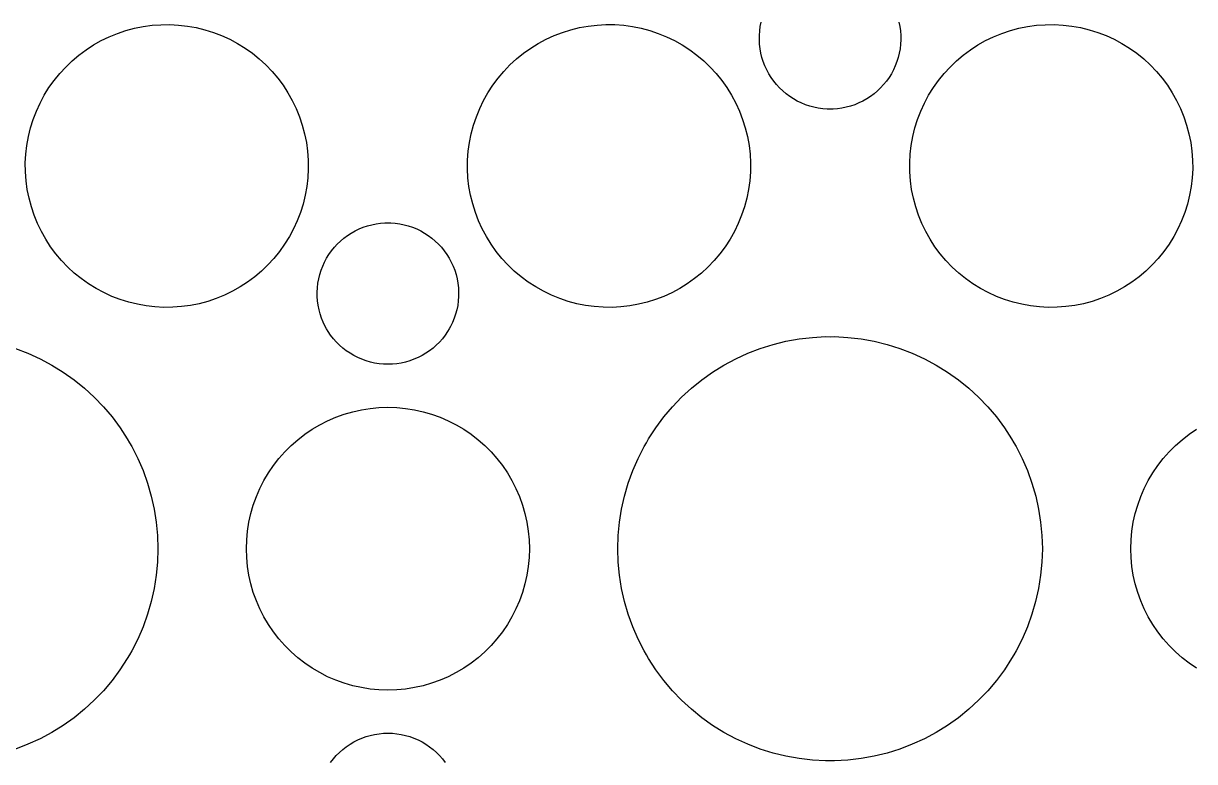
# Model space of a CAD drawing. Header units: metres. Extents: x -75 to 75, y 0 to 231.
# Drawn here: x -10.3 to 22.8, y 80.58 to 101.46 of the extents above; entities that cross this region are included whole.
import ezdxf

# ---------------------------------------------------------------- set-up
doc = ezdxf.new("R2010")
doc.units = ezdxf.units.M

msp = doc.modelspace()

# ---------------------------------------------------------------- linework, layer by layer
for p, q in [((-7.40471, 101.257), (-7.16362, 101.322)), ((-7.16362, 101.322), (-6.91719, 101.372)), ((-6.91719, 101.372), (-6.66695, 101.406)), ((-6.66695, 101.406), (-6.41785, 101.424)), ((-6.41785, 101.424), (-6.16493, 101.427)), ((-6.16493, 101.427), (-5.91507, 101.414)), ((-5.91507, 101.414), (-5.66406, 101.385)), ((-5.66406, 101.385), (-5.41878, 101.34)), ((-5.41878, 101.34), (-5.17311, 101.28)), ((5.17311, 101.28), (5.41878, 101.341)), ((5.41878, 101.341), (5.66406, 101.385)), ((5.66406, 101.385), (5.91545, 101.414)), ((5.91545, 101.414), (6.16493, 101.427)), ((6.16493, 101.427), (6.41785, 101.425)), ((6.41785, 101.425), (6.66695, 101.406)), ((6.66695, 101.406), (6.91719, 101.372)), ((6.91719, 101.372), (7.16362, 101.322)), ((7.16362, 101.322), (7.40471, 101.257)), ((10.5106, 101.245), (10.527, 101.369)), ((10.527, 101.369), (10.5522, 101.492)), ((14.4478, 101.492), (14.473, 101.369)), ((14.473, 101.369), (14.4894, 101.245)), ((17.5953, 101.257), (17.8364, 101.322)), ((17.8364, 101.322), (18.0828, 101.372)), ((18.0828, 101.372), (18.3331, 101.406)), ((18.3331, 101.406), (18.5822, 101.424)), ((18.5822, 101.424), (18.8351, 101.427)), ((18.8351, 101.427), (19.0849, 101.414)), ((19.0849, 101.414), (19.3359, 101.385)), ((19.3359, 101.385), (19.5812, 101.34)), ((19.5812, 101.34), (19.8269, 101.28)), ((-8.10318, 100.972), (-7.87735, 101.082)), ((-7.87735, 101.082), (-7.64313, 101.177)), ((-7.64313, 101.177), (-7.40471, 101.257)), ((-5.17311, 101.28), (-4.93279, 101.205)), ((-4.93279, 101.205), (-4.70009, 101.116)), ((-4.70009, 101.116), (-4.47006, 101.011)), ((-4.47006, 101.011), (-4.25072, 100.893)), ((4.25072, 100.893), (4.47006, 101.011)), ((4.47006, 101.011), (4.70009, 101.116)), ((4.70009, 101.116), (4.93279, 101.205)), ((4.93279, 101.205), (5.17311, 101.28)), ((7.40471, 101.257), (7.64313, 101.177)), ((7.64313, 101.177), (7.87735, 101.082)), ((7.87735, 101.082), (8.10318, 100.972)), ((10.5, 100.994), (10.5007, 101.121)), ((10.5064, 100.87), (10.5, 100.994)), ((10.5007, 101.121), (10.5106, 101.245)), ((14.4894, 101.245), (14.4989, 101.121)), ((14.5004, 100.994), (14.4936, 100.87)), ((14.4989, 101.121), (14.5004, 100.994)), ((16.8968, 100.972), (17.1227, 101.082)), ((17.1227, 101.082), (17.3569, 101.177)), ((17.3569, 101.177), (17.5953, 101.257)), ((19.8269, 101.28), (20.0672, 101.205)), ((20.0672, 101.205), (20.2999, 101.116)), ((20.2999, 101.116), (20.5299, 101.011)), ((20.5299, 101.011), (20.7493, 100.893)), ((-8.73489, 100.562), (-8.53271, 100.712)), ((-8.53271, 100.712), (-8.321, 100.85)), ((-8.321, 100.85), (-8.10318, 100.972)), ((-4.25072, 100.893), (-4.03595, 100.76)), ((-4.03595, 100.76), (-3.83186, 100.615)), ((3.83186, 100.615), (4.03595, 100.76)), ((4.03595, 100.76), (4.25072, 100.893)), ((8.10318, 100.972), (8.321, 100.85)), ((8.321, 100.85), (8.53271, 100.712)), ((8.53271, 100.712), (8.73489, 100.562)), ((10.5209, 100.745), (10.5064, 100.87)), ((10.5431, 100.621), (10.5209, 100.745)), ((14.4791, 100.745), (14.4566, 100.62)), ((14.4936, 100.87), (14.4791, 100.745)), ((16.2651, 100.562), (16.4673, 100.712)), ((16.4673, 100.712), (16.679, 100.85)), ((16.679, 100.85), (16.8968, 100.972)), ((20.7493, 100.893), (20.9641, 100.76)), ((20.9641, 100.76), (21.1681, 100.615)), ((-9.10835, 100.226), (-8.92677, 100.4)), ((-8.92677, 100.4), (-8.73489, 100.562)), ((-3.83186, 100.615), (-3.63541, 100.456)), ((-3.63541, 100.456), (-3.45039, 100.286)), ((3.45039, 100.286), (3.63541, 100.456)), ((3.63541, 100.456), (3.83186, 100.615)), ((8.73489, 100.562), (8.92677, 100.4)), ((8.92677, 100.4), (9.10835, 100.226)), ((10.5732, 100.499), (10.5431, 100.621)), ((10.611, 100.378), (10.5732, 100.499)), ((10.656, 100.262), (10.611, 100.378)), ((14.389, 100.378), (14.3436, 100.261)), ((14.4264, 100.498), (14.389, 100.378)), ((14.4566, 100.62), (14.4264, 100.498)), ((15.8916, 100.226), (16.0732, 100.4)), ((16.0732, 100.4), (16.2651, 100.562)), ((21.1681, 100.615), (21.3646, 100.456)), ((21.3646, 100.456), (21.5496, 100.286)), ((-9.43604, 99.8463), (-9.27734, 100.042)), ((-9.27734, 100.042), (-9.10835, 100.226)), ((-3.45039, 100.286), (-3.27644, 100.104)), ((-3.27644, 100.104), (-3.11584, 99.9134)), ((3.11584, 99.9134), (3.27644, 100.104)), ((3.27644, 100.104), (3.45039, 100.286)), ((9.10835, 100.226), (9.27734, 100.042)), ((9.27734, 100.042), (9.43604, 99.8463)), ((10.7079, 100.148), (10.656, 100.262)), ((10.7677, 100.035), (10.7079, 100.148)), ((10.8349, 99.9287), (10.7677, 100.035)), ((14.2323, 100.035), (14.1655, 99.9287)), ((14.2914, 100.146), (14.2323, 100.035)), ((14.3436, 100.261), (14.2914, 100.146)), ((15.564, 99.8463), (15.7227, 100.042)), ((15.7227, 100.042), (15.8916, 100.226)), ((21.5496, 100.286), (21.7236, 100.104)), ((21.7236, 100.104), (21.8842, 99.9134)), ((-9.58099, 99.6426), (-9.43604, 99.8463)), ((-3.11584, 99.9134), (-2.96516, 99.7101)), ((-2.96516, 99.7101), (-2.82822, 99.4995)), ((2.82822, 99.4995), (2.96516, 99.7101)), ((2.96516, 99.7101), (3.11584, 99.9134)), ((9.43604, 99.8463), (9.58099, 99.6426)), ((10.907, 99.8268), (10.8349, 99.9287)), ((10.9863, 99.728), (10.907, 99.8268)), ((11.0703, 99.6368), (10.9863, 99.728)), ((14.0137, 99.728), (13.9286, 99.6357)), ((14.0923, 99.8257), (14.0137, 99.728)), ((14.1655, 99.9287), (14.0923, 99.8257)), ((15.419, 99.6426), (15.564, 99.8463)), ((21.8842, 99.9134), (22.0348, 99.7101)), ((22.0348, 99.7101), (22.1718, 99.4995)), ((-9.83353, 99.205), (-9.71489, 99.4263)), ((-9.71489, 99.4263), (-9.58099, 99.6426)), ((-2.82822, 99.4995), (-2.70538, 99.2817)), ((2.70538, 99.2817), (2.82822, 99.4995)), ((9.58099, 99.6426), (9.71489, 99.4263)), ((9.71489, 99.4263), (9.83353, 99.205)), ((11.161, 99.5499), (11.0703, 99.6368)), ((11.2572, 99.469), (11.161, 99.5499)), ((11.3583, 99.3938), (11.2572, 99.469)), ((11.4647, 99.3248), (11.3583, 99.3938)), ((11.5726, 99.2634), (11.4647, 99.3248)), ((13.5353, 99.3248), (13.4258, 99.2626)), ((13.6406, 99.3931), (13.5353, 99.3248)), ((13.7428, 99.469), (13.6406, 99.3931)), ((13.839, 99.5499), (13.7428, 99.469)), ((13.9286, 99.6357), (13.839, 99.5499)), ((15.1665, 99.205), (15.2851, 99.4263)), ((15.2851, 99.4263), (15.419, 99.6426)), ((22.1718, 99.4995), (22.2946, 99.2817)), ((-9.93767, 98.9765), (-9.83353, 99.205)), ((-2.70538, 99.2817), (-2.59514, 99.0543)), ((-2.59514, 99.0543), (-2.50092, 98.822)), ((2.50092, 98.822), (2.59514, 99.0543)), ((2.59514, 99.0543), (2.70538, 99.2817)), ((9.83353, 99.205), (9.93767, 98.9765)), ((11.6859, 99.2092), (11.5726, 99.2634)), ((11.8034, 99.1611), (11.6859, 99.2092)), ((11.9228, 99.1207), (11.8034, 99.1611)), ((12.0426, 99.0887), (11.9228, 99.1207)), ((12.1658, 99.0639), (12.0426, 99.0887)), ((12.2917, 99.0467), (12.1658, 99.0639)), ((12.4161, 99.0372), (12.2917, 99.0467)), ((12.5004, 99.0368), (12.4161, 99.0372)), ((12.5843, 99.0376), (12.5004, 99.0368)), ((12.7083, 99.0467), (12.5843, 99.0376)), ((12.8342, 99.0639), (12.7083, 99.0467)), ((12.9574, 99.0887), (12.8342, 99.0639)), ((13.0772, 99.1207), (12.9574, 99.0887)), ((13.1966, 99.1611), (13.0772, 99.1207)), ((13.3141, 99.2092), (13.1966, 99.1611)), ((13.4258, 99.2626), (13.3141, 99.2092)), ((15.0623, 98.9765), (15.1665, 99.205)), ((22.2946, 99.2817), (22.4049, 99.0543)), ((22.4049, 99.0543), (22.4991, 98.822)), ((-10.1028, 98.5023), (-10.0273, 98.7438)), ((-10.0273, 98.7438), (-9.93767, 98.9765)), ((-2.50092, 98.822), (-2.42043, 98.5836)), ((2.42043, 98.5836), (2.50092, 98.822)), ((9.93767, 98.9765), (10.0273, 98.7438)), ((10.0273, 98.7438), (10.1028, 98.5023)), ((14.8972, 98.5023), (14.9727, 98.7438)), ((14.9727, 98.7438), (15.0623, 98.9765)), ((22.4991, 98.822), (22.5796, 98.5836)), ((-10.1627, 98.2582), (-10.1028, 98.5023)), ((-2.42043, 98.5836), (-2.35519, 98.3406)), ((-2.35519, 98.3406), (-2.3056, 98.0946)), ((2.3056, 98.0946), (2.35519, 98.3406)), ((2.35519, 98.3406), (2.42043, 98.5836)), ((10.1028, 98.5023), (10.1631, 98.2582)), ((14.8373, 98.2582), (14.8972, 98.5023)), ((22.5796, 98.5836), (22.6448, 98.3406)), ((22.6448, 98.3406), (22.6944, 98.0946)), ((-10.236, 97.7612), (-10.2077, 98.0106)), ((-10.2077, 98.0106), (-10.1627, 98.2582)), ((-2.3056, 98.0946), (-2.27165, 97.8455)), ((2.27165, 97.8455), (2.3056, 98.0946)), ((10.1631, 98.2582), (10.2077, 98.0106)), ((10.2077, 98.0106), (10.236, 97.7612)), ((14.764, 97.7612), (14.7923, 98.0106)), ((14.7923, 98.0106), (14.8373, 98.2582)), ((22.6944, 98.0946), (22.7283, 97.8455)), ((-10.2497, 97.5117), (-10.236, 97.7612)), ((-2.27165, 97.8455), (-2.25334, 97.5964)), ((2.25296, 97.5964), (2.27165, 97.8455)), ((10.236, 97.7612), (10.2493, 97.5117)), ((14.7503, 97.5117), (14.764, 97.7612)), ((22.7283, 97.8455), (22.7467, 97.5964)), ((-10.2467, 97.2591), (-10.2497, 97.5117)), ((-2.25029, 97.3438), (-2.26402, 97.0924)), ((-2.25334, 97.5964), (-2.25029, 97.3438)), ((2.25067, 97.3438), (2.25296, 97.5964)), ((2.26402, 97.0943), (2.25067, 97.3438)), ((10.2493, 97.5117), (10.247, 97.2591)), ((14.7533, 97.2591), (14.7503, 97.5117)), ((22.7497, 97.3438), (22.736, 97.0924)), ((22.7467, 97.5964), (22.7497, 97.3438)), ((-10.2283, 97.01), (-10.2467, 97.2591)), ((-10.1944, 96.7609), (-10.2283, 97.01)), ((-2.26402, 97.0924), (-2.29263, 96.843)), ((2.29225, 96.8449), (2.26402, 97.0943)), ((10.2283, 97.01), (10.194, 96.7594)), ((10.247, 97.2591), (10.2283, 97.01)), ((14.7717, 97.01), (14.7533, 97.2591)), ((14.8056, 96.7609), (14.7717, 97.01)), ((22.736, 97.0924), (22.7074, 96.843)), ((-10.1448, 96.5149), (-10.1944, 96.7609)), ((-2.29263, 96.843), (-2.33727, 96.5973)), ((2.33688, 96.5973), (2.29225, 96.8449)), ((10.194, 96.7594), (10.1444, 96.5134)), ((14.8552, 96.5149), (14.8056, 96.7609)), ((22.7074, 96.843), (22.6627, 96.5973)), ((-10.0796, 96.2719), (-10.1448, 96.5149)), ((-2.39754, 96.3516), (-2.47269, 96.1117)), ((-2.33727, 96.5973), (-2.39754, 96.3516)), ((2.39716, 96.3531), (2.33688, 96.5973)), ((2.47269, 96.1117), (2.39716, 96.3531)), ((10.1444, 96.5134), (10.0792, 96.2704)), ((14.9204, 96.2719), (14.8552, 96.5149)), ((22.6025, 96.3516), (22.5273, 96.1117)), ((22.6627, 96.5973), (22.6025, 96.3516)), ((-9.99908, 96.0335), (-10.0796, 96.2719)), ((-9.90486, 95.8012), (-9.99908, 96.0335)), ((-2.47269, 96.1117), (-2.56271, 95.8778)), ((2.56233, 95.879), (2.47269, 96.1117)), ((9.99908, 96.0335), (9.9041, 95.7996)), ((10.0792, 96.2704), (9.99908, 96.0335)), ((15.0009, 96.0335), (14.9204, 96.2719)), ((15.0951, 95.8012), (15.0009, 96.0335)), ((22.5273, 96.1117), (22.4373, 95.8778)), ((-9.79462, 95.5738), (-9.90486, 95.8012)), ((-2.56271, 95.8778), (-2.66724, 95.649)), ((-0.81406, 95.6463), (-0.69656, 95.6944)), ((-0.69656, 95.6944), (-0.57678, 95.7348)), ((-0.57678, 95.7348), (-0.45738, 95.7668)), ((-0.45738, 95.7668), (-0.33417, 95.7916)), ((-0.33417, 95.7916), (-0.20828, 95.8088)), ((-0.20828, 95.8088), (-0.0843, 95.8179)), ((-0.0843, 95.8179), (-0.00038, 95.8187)), ((-0.00038, 95.8187), (0.08392, 95.8183)), ((0.08392, 95.8183), (0.20828, 95.8088)), ((0.20828, 95.8088), (0.33417, 95.7916)), ((0.33417, 95.7916), (0.45738, 95.7668)), ((0.45738, 95.7668), (0.57678, 95.7348)), ((0.57678, 95.7348), (0.69656, 95.6944)), ((0.69656, 95.6944), (0.81406, 95.6463)), ((2.66647, 95.6505), (2.56233, 95.879)), ((9.9041, 95.7996), (9.79462, 95.5738)), ((15.2054, 95.5738), (15.0951, 95.8012)), ((22.4373, 95.8778), (22.3328, 95.649)), ((-9.67178, 95.356), (-9.79462, 95.5738)), ((-9.53484, 95.1454), (-9.67178, 95.356)), ((-2.78549, 95.4285), (-2.91901, 95.2129)), ((-2.66724, 95.649), (-2.78549, 95.4285)), ((-1.33896, 95.3056), (-1.24283, 95.3865)), ((-1.24283, 95.3865), (-1.14174, 95.4617)), ((-1.14174, 95.4617), (-1.03531, 95.5307)), ((-1.03531, 95.5307), (-0.92735, 95.5921)), ((-0.92735, 95.5921), (-0.81406, 95.6463)), ((0.81406, 95.6463), (0.92735, 95.5921)), ((0.92735, 95.5921), (1.03531, 95.5307)), ((1.03531, 95.5307), (1.14174, 95.4617)), ((1.14174, 95.4617), (1.24283, 95.3865)), ((1.24283, 95.3865), (1.33896, 95.3056)), ((2.78549, 95.4285), (2.66647, 95.6505)), ((2.91901, 95.2129), (2.78549, 95.4285)), ((9.67178, 95.356), (9.53407, 95.1443)), ((9.79462, 95.5738), (9.67178, 95.356)), ((15.3282, 95.356), (15.2054, 95.5738)), ((15.4652, 95.1454), (15.3282, 95.356)), ((22.2145, 95.4285), (22.081, 95.2129)), ((22.3328, 95.649), (22.2145, 95.4285)), ((-9.38416, 94.9421), (-9.53484, 95.1454)), ((-2.91901, 95.2129), (-3.06473, 95.0081)), ((-1.6655, 94.9268), (-1.59302, 95.0287)), ((-1.59302, 95.0287), (-1.51367, 95.1275)), ((-1.51367, 95.1275), (-1.42975, 95.2187)), ((-1.42975, 95.2187), (-1.33896, 95.3056)), ((1.33896, 95.3056), (1.42975, 95.2187)), ((1.42975, 95.2187), (1.51367, 95.1275)), ((1.51367, 95.1275), (1.59302, 95.0287)), ((1.59302, 95.0287), (1.66512, 94.9268)), ((3.06396, 95.0092), (2.91901, 95.2129)), ((9.53407, 95.1443), (9.38416, 94.9421)), ((15.6158, 94.9421), (15.4652, 95.1454)), ((22.081, 95.2129), (21.9353, 95.0081)), ((-9.22356, 94.7514), (-9.38416, 94.9421)), ((-9.04961, 94.5698), (-9.22356, 94.7514)), ((-3.22266, 94.8132), (-3.39279, 94.6281)), ((-3.06473, 95.0081), (-3.22266, 94.8132)), ((-1.84402, 94.593), (-1.79214, 94.7075)), ((-1.79214, 94.7075), (-1.73225, 94.82)), ((-1.73225, 94.82), (-1.6655, 94.9268)), ((1.66512, 94.9268), (1.73225, 94.82)), ((1.73225, 94.82), (1.79214, 94.7075)), ((1.79214, 94.7075), (1.84402, 94.593)), ((3.22266, 94.8132), (3.06396, 95.0092)), ((3.39165, 94.6293), (3.22266, 94.8132)), ((9.22241, 94.7502), (9.04846, 94.5686)), ((9.38416, 94.9421), (9.22241, 94.7502)), ((15.7764, 94.7514), (15.6158, 94.9421)), ((15.9504, 94.5698), (15.7764, 94.7514)), ((21.7773, 94.8132), (21.6072, 94.6281)), ((21.9353, 95.0081), (21.7773, 94.8132)), ((-8.86459, 94.3993), (-9.04961, 94.5698)), ((-8.66814, 94.2406), (-8.86459, 94.3993)), ((-3.57323, 94.4553), (-3.76511, 94.2932)), ((-3.39279, 94.6281), (-3.57323, 94.4553)), ((-1.95694, 94.2341), (-1.9268, 94.3562)), ((-1.9268, 94.3562), (-1.88904, 94.4775)), ((-1.88904, 94.4775), (-1.84402, 94.593)), ((1.84402, 94.593), (1.88904, 94.4775)), ((1.88904, 94.4775), (1.9268, 94.3562)), ((1.9268, 94.3562), (1.95694, 94.2341)), ((3.57323, 94.4553), (3.39165, 94.6293)), ((3.76511, 94.2932), (3.57323, 94.4553)), ((8.86459, 94.3993), (8.66814, 94.2406)), ((9.04846, 94.5686), (8.86459, 94.3993)), ((16.1354, 94.3993), (15.9504, 94.5698)), ((16.3319, 94.2406), (16.1354, 94.3993)), ((21.4268, 94.4553), (21.2349, 94.2932)), ((21.6072, 94.6281), (21.4268, 94.4553)), ((-8.46405, 94.0956), (-8.66814, 94.2406)), ((-8.24928, 93.9629), (-8.46405, 94.0956)), ((-3.96843, 94.1425), (-4.179, 94.0056)), ((-3.76511, 94.2932), (-3.96843, 94.1425)), ((-1.99356, 93.9857), (-1.97906, 94.1105)), ((-1.97906, 94.1105), (-1.95694, 94.2341)), ((1.95694, 94.2341), (1.97906, 94.1105)), ((1.97906, 94.1105), (1.99356, 93.9854)), ((3.96729, 94.1433), (3.76511, 94.2932)), ((4.179, 94.0056), (3.96729, 94.1433)), ((8.46405, 94.096), (8.24928, 93.9629)), ((8.66814, 94.2406), (8.46405, 94.096)), ((16.5359, 94.0956), (16.3319, 94.2406)), ((16.7507, 93.9629), (16.5359, 94.0956)), ((21.0316, 94.1425), (20.821, 94.0056)), ((21.2349, 94.2932), (21.0316, 94.1425)), ((-8.02994, 93.845), (-8.24928, 93.9629)), ((-7.79991, 93.7397), (-8.02994, 93.845)), ((-7.56721, 93.6501), (-7.79991, 93.7397)), ((-4.62265, 93.7737), (-4.85687, 93.6783)), ((-4.39682, 93.8831), (-4.62265, 93.7737)), ((-4.179, 94.0056), (-4.39682, 93.8831)), ((-2.00043, 93.8618), (-1.99356, 93.9857)), ((-1.9989, 93.7344), (-2.00043, 93.8618)), ((-1.98936, 93.6108), (-1.9989, 93.7344)), ((1.99928, 93.7344), (1.98936, 93.6108)), ((1.99356, 93.9854), (2.00005, 93.8618)), ((2.00005, 93.8618), (1.99928, 93.7344)), ((4.39682, 93.8831), (4.179, 94.0056)), ((4.62265, 93.7737), (4.39682, 93.8831)), ((4.85687, 93.6783), (4.62265, 93.7737)), ((7.79991, 93.7397), (7.56721, 93.6501)), ((8.02841, 93.8442), (7.79991, 93.7397)), ((8.24928, 93.9629), (8.02841, 93.8442)), ((16.9701, 93.845), (16.7507, 93.9629)), ((17.2001, 93.7397), (16.9701, 93.845)), ((17.4328, 93.6501), (17.2001, 93.7397)), ((20.3773, 93.7737), (20.1431, 93.6783)), ((20.6032, 93.8831), (20.3773, 93.7737)), ((20.821, 94.0056), (20.6032, 93.8831)), ((-7.32689, 93.5753), (-7.56721, 93.6501)), ((-7.08122, 93.5146), (-7.32689, 93.5753)), ((-6.83594, 93.4704), (-7.08122, 93.5146)), ((-6.58493, 93.4418), (-6.83594, 93.4704)), ((-6.33507, 93.428), (-6.58493, 93.4418)), ((-6.08215, 93.4311), (-6.33507, 93.428)), ((-5.83305, 93.4494), (-6.08215, 93.4311)), ((-5.58281, 93.4834), (-5.83305, 93.4494)), ((-5.33638, 93.5333), (-5.58281, 93.4834)), ((-5.09491, 93.5982), (-5.33638, 93.5333)), ((-4.85687, 93.6783), (-5.09491, 93.5982)), ((-1.97296, 93.4864), (-1.98936, 93.6108)), ((-1.94778, 93.3632), (-1.97296, 93.4864)), ((-1.91536, 93.2419), (-1.94778, 93.3632)), ((1.97258, 93.4849), (1.9474, 93.3617)), ((1.98936, 93.6108), (1.97258, 93.4849)), ((5.09491, 93.5982), (4.85687, 93.6783)), ((5.33638, 93.5333), (5.09491, 93.5982)), ((5.58281, 93.4834), (5.33638, 93.5333)), ((5.83305, 93.4494), (5.58281, 93.4834)), ((6.08215, 93.4307), (5.83305, 93.4494)), ((6.33507, 93.4284), (6.08215, 93.4307)), ((6.58455, 93.4418), (6.33507, 93.4284)), ((6.83594, 93.4704), (6.58455, 93.4418)), ((7.08122, 93.5146), (6.83594, 93.4704)), ((7.32689, 93.5753), (7.08122, 93.5146)), ((7.56721, 93.6501), (7.32689, 93.5753)), ((17.6731, 93.5753), (17.4328, 93.6501)), ((17.9188, 93.5146), (17.6731, 93.5753)), ((18.1641, 93.4704), (17.9188, 93.5146)), ((18.4151, 93.4418), (18.1641, 93.4704)), ((18.6649, 93.428), (18.4151, 93.4418)), ((18.9178, 93.4311), (18.6649, 93.428)), ((19.1669, 93.4494), (18.9178, 93.4311)), ((19.4172, 93.4834), (19.1669, 93.4494)), ((19.6636, 93.5333), (19.4172, 93.4834)), ((19.9051, 93.5982), (19.6636, 93.5333)), ((20.1431, 93.6783), (19.9051, 93.5982)), ((-1.87492, 93.1229), (-1.91536, 93.2419)), ((-1.828, 93.0065), (-1.87492, 93.1229)), ((1.87492, 93.1229), (1.82724, 93.005)), ((1.91498, 93.2404), (1.87492, 93.1229)), ((1.9474, 93.3617), (1.91498, 93.2404)), ((-1.77231, 92.8921), (-1.828, 93.0065)), ((-1.73187, 92.8196), (-1.77231, 92.8921)), ((-1.68915, 92.7483), (-1.73187, 92.8196)), ((-1.61858, 92.6437), (-1.68915, 92.7483)), ((1.68839, 92.7471), (1.61781, 92.6426)), ((1.73225, 92.82), (1.68839, 92.7471)), ((1.77231, 92.8921), (1.73225, 92.82)), ((1.82724, 93.005), (1.77231, 92.8921)), ((-1.54076, 92.5434), (-1.61858, 92.6437)), ((-1.45874, 92.4503), (-1.54076, 92.5434)), ((-1.36986, 92.3615), (-1.45874, 92.4503)), ((1.4576, 92.4492), (1.36871, 92.3603)), ((1.54037, 92.5434), (1.4576, 92.4492)), ((1.61781, 92.6426), (1.54037, 92.5434)), ((10.5263, 92.268), (10.8875, 92.3809)), ((10.8875, 92.3809), (11.2518, 92.4706)), ((11.2518, 92.4706), (11.6245, 92.5381)), ((11.6245, 92.5381), (11.9987, 92.5808)), ((11.9987, 92.5808), (12.3737, 92.6006)), ((12.3737, 92.6006), (12.5, 92.5995)), ((12.5, 92.5995), (12.6263, 92.601)), ((12.6263, 92.601), (13.0016, 92.5808)), ((13.0016, 92.5808), (13.3755, 92.5377)), ((13.3755, 92.5377), (13.7482, 92.4706)), ((13.7482, 92.4706), (14.1125, 92.3809)), ((14.1125, 92.3809), (14.4737, 92.268)), ((-10.5263, 92.268), (-10.1757, 92.1329)), ((-10.1757, 92.1329), (-9.83162, 91.9758)), ((-1.27563, 92.2783), (-1.36986, 92.3615)), ((-1.17645, 92.2016), (-1.27563, 92.2783)), ((-1.07117, 92.1299), (-1.17645, 92.2016)), ((-0.96435, 92.067), (-1.07117, 92.1299)), ((-0.85259, 92.0097), (-0.96435, 92.067)), ((0.96435, 92.067), (0.85259, 92.0097)), ((1.07117, 92.1299), (0.96435, 92.067)), ((1.17531, 92.2009), (1.07117, 92.1299)), ((1.27563, 92.2783), (1.17531, 92.2009)), ((1.36871, 92.3603), (1.27563, 92.2783)), ((9.83162, 91.9758), (10.1757, 92.1329)), ((10.1757, 92.1329), (10.5263, 92.268)), ((14.4737, 92.268), (14.8243, 92.1329)), ((14.8243, 92.1329), (15.1684, 91.9758)), ((-9.83162, 91.9758), (-9.50089, 91.7984)), ((-9.50089, 91.7984), (-9.17969, 91.5997)), ((-0.73738, 91.9598), (-0.85259, 92.0097)), ((-0.6176, 91.917), (-0.73738, 91.9598)), ((-0.49667, 91.8816), (-0.6176, 91.917)), ((-0.37575, 91.8549), (-0.49667, 91.8816)), ((-0.25024, 91.835), (-0.37575, 91.8549)), ((-0.12512, 91.8232), (-0.25024, 91.835)), ((0, 91.8186), (-0.12512, 91.8232)), ((0.12512, 91.8232), (0, 91.8186)), ((0.25024, 91.835), (0.12512, 91.8232)), ((0.37575, 91.8549), (0.25024, 91.835)), ((0.49667, 91.8816), (0.37575, 91.8549)), ((0.6176, 91.917), (0.49667, 91.8816)), ((0.73738, 91.9598), (0.6176, 91.917)), ((0.85259, 92.0097), (0.73738, 91.9598)), ((9.17969, 91.5993), (9.50089, 91.7984)), ((9.50089, 91.7984), (9.83162, 91.9758)), ((15.1684, 91.9758), (15.4991, 91.7984)), ((15.4991, 91.7984), (15.8203, 91.5997)), ((-9.17969, 91.5997), (-8.87337, 91.3815)), ((-8.87337, 91.3815), (-8.57887, 91.1438)), ((8.57887, 91.1438), (8.87337, 91.3815)), ((8.87337, 91.3815), (9.17969, 91.5993)), ((15.8203, 91.5997), (16.1266, 91.3815)), ((16.1266, 91.3815), (16.4211, 91.1438)), ((-8.57887, 91.1438), (-8.30154, 90.8886)), ((8.30154, 90.8886), (8.57887, 91.1438)), ((16.4211, 91.1438), (16.6985, 90.8886)), ((-8.30154, 90.8886), (-8.041, 90.6166)), ((8.041, 90.6166), (8.30154, 90.8886)), ((16.6985, 90.8886), (16.959, 90.6166)), ((-8.041, 90.6166), (-7.79877, 90.3297)), ((-1.47362, 90.321), (-1.23558, 90.4064)), ((-1.23558, 90.4064), (-0.99487, 90.477)), ((-0.99487, 90.477), (-0.75035, 90.5312)), ((-0.75035, 90.5312), (-0.50087, 90.5708)), ((-0.50087, 90.5708), (-0.25215, 90.5941)), ((-0.25215, 90.5941), (0, 90.6021)), ((0, 90.6021), (0.25215, 90.5945)), ((0.25215, 90.5945), (0.50087, 90.5708)), ((0.50087, 90.5708), (0.75035, 90.5312)), ((0.75035, 90.5312), (0.99487, 90.477)), ((0.99487, 90.477), (1.23558, 90.4064)), ((1.23558, 90.4064), (1.47362, 90.321)), ((7.79877, 90.3297), (8.041, 90.6166)), ((16.959, 90.6166), (17.2012, 90.3297)), ((-7.79877, 90.3297), (-7.57332, 90.0257)), ((-2.14272, 89.9799), (-1.92795, 90.107)), ((-1.92795, 90.107), (-1.70403, 90.221)), ((-1.70403, 90.221), (-1.47362, 90.321)), ((1.47362, 90.321), (1.70403, 90.221)), ((1.70403, 90.221), (1.92795, 90.107)), ((1.92795, 90.107), (2.14272, 89.9799)), ((7.57332, 90.0257), (7.79877, 90.3297)), ((17.2012, 90.3297), (17.4267, 90.0257)), ((-7.57332, 90.0257), (-7.36771, 89.7095)), ((-2.55051, 89.6835), (-2.35214, 89.838)), ((-2.35214, 89.838), (-2.14272, 89.9799)), ((2.14272, 89.9799), (2.35214, 89.838)), ((2.35214, 89.838), (2.55051, 89.6835)), ((7.36771, 89.7095), (7.57332, 90.0257)), ((17.4267, 90.0257), (17.6323, 89.7095)), ((22.4495, 89.6835), (22.6479, 89.838)), ((22.6479, 89.838), (22.8573, 89.9799)), ((-7.36771, 89.7095), (-7.30667, 89.6011)), ((-7.30667, 89.6011), (-7.24182, 89.4924)), ((-7.24182, 89.4924), (-7.07092, 89.156)), ((-2.91672, 89.3398), (-2.73895, 89.5176)), ((-2.73895, 89.5176), (-2.55051, 89.6835)), ((2.55051, 89.6835), (2.73895, 89.5176)), ((2.73895, 89.5176), (2.91672, 89.3398)), ((7.07092, 89.156), (7.24182, 89.4924)), ((7.24182, 89.4924), (7.30629, 89.6004)), ((7.30629, 89.6004), (7.36771, 89.7095)), ((17.6323, 89.7095), (17.6933, 89.6011)), ((17.6933, 89.6011), (17.7582, 89.4924)), ((17.7582, 89.4924), (17.9291, 89.156)), ((22.0833, 89.3398), (22.261, 89.5176)), ((22.261, 89.5176), (22.4495, 89.6835)), ((-7.07092, 89.156), (-6.92177, 88.8119)), ((-3.23677, 88.953), (-3.08189, 89.1525)), ((-3.08189, 89.1525), (-2.91672, 89.3398)), ((2.91672, 89.3398), (3.08189, 89.1525)), ((3.08189, 89.1525), (3.23677, 88.953)), ((6.92177, 88.8119), (7.07092, 89.156)), ((17.9291, 89.156), (18.0782, 88.8119)), ((21.7632, 88.953), (21.9181, 89.1525)), ((21.9181, 89.1525), (22.0833, 89.3398)), ((-6.92177, 88.8119), (-6.79398, 88.4556)), ((-3.50571, 88.5288), (-3.37791, 88.7447)), ((-3.37791, 88.7447), (-3.23677, 88.953)), ((3.23677, 88.953), (3.37791, 88.7447)), ((3.37791, 88.7447), (3.50571, 88.5288)), ((6.79398, 88.4556), (6.92177, 88.8119)), ((18.0782, 88.8119), (18.206, 88.4556)), ((21.4943, 88.5288), (21.6221, 88.7447)), ((21.6221, 88.7447), (21.7632, 88.953)), ((-6.79398, 88.4556), (-6.68831, 88.0936)), ((-3.61977, 88.3045), (-3.50571, 88.5288)), ((3.50571, 88.5288), (3.61977, 88.3045)), ((6.68831, 88.0936), (6.79398, 88.4556)), ((18.206, 88.4556), (18.3117, 88.0936)), ((21.3802, 88.3045), (21.4943, 88.5288)), ((-6.68831, 88.0936), (-6.60629, 87.7258)), ((-3.8044, 87.8376), (-3.71895, 88.0756)), ((-3.71895, 88.0756), (-3.61977, 88.3045)), ((3.61977, 88.3045), (3.71895, 88.0756)), ((3.71895, 88.0756), (3.8044, 87.8376)), ((6.60629, 87.7258), (6.68831, 88.0936)), ((18.3117, 88.0936), (18.3937, 87.7258)), ((21.1956, 87.8376), (21.2811, 88.0756)), ((21.2811, 88.0756), (21.3802, 88.3045)), ((-3.87497, 87.5961), (-3.8044, 87.8376)), ((3.8044, 87.8376), (3.87497, 87.5961)), ((21.125, 87.5961), (21.1956, 87.8376)), ((-6.60629, 87.7258), (-6.54755, 87.3535)), ((-3.92952, 87.3508), (-3.87497, 87.5961)), ((3.87497, 87.5961), (3.92952, 87.3508)), ((6.54755, 87.3535), (6.60629, 87.7258)), ((18.3937, 87.7258), (18.4525, 87.3535)), ((21.0705, 87.3508), (21.125, 87.5961)), ((-6.54755, 87.3535), (-6.51245, 86.9797)), ((-3.99246, 86.8542), (-3.96881, 87.1029)), ((-3.96881, 87.1029), (-3.92952, 87.3508)), ((3.92952, 87.3508), (3.96881, 87.1029)), ((3.96881, 87.1029), (3.99208, 86.8542)), ((6.51207, 86.9797), (6.54755, 87.3535)), ((18.4525, 87.3535), (18.4875, 86.9797)), ((21.0075, 86.8542), (21.0312, 87.1029)), ((21.0312, 87.1029), (21.0705, 87.3508)), ((-6.51245, 86.9797), (-6.50024, 86.6016)), ((-4.00009, 86.6032), (-3.99246, 86.8542)), ((3.99208, 86.8542), (4.00009, 86.6016)), ((6.50024, 86.6032), (6.51207, 86.9797)), ((18.4875, 86.9797), (18.4998, 86.6016)), ((20.9999, 86.6032), (21.0075, 86.8542)), ((-6.50024, 86.6016), (-6.51207, 86.2251)), ((-3.99208, 86.3506), (-4.00009, 86.6032)), ((4.00009, 86.6016), (3.99246, 86.3506)), ((6.51245, 86.2251), (6.50024, 86.6032)), ((18.4998, 86.6016), (18.4879, 86.2251)), ((21.0079, 86.3506), (20.9999, 86.6032)), ((-6.51207, 86.2251), (-6.54755, 85.8513)), ((-3.96881, 86.1019), (-3.99208, 86.3506)), ((-3.92952, 85.854), (-3.96881, 86.1019)), ((3.96881, 86.1019), (3.92914, 85.8524)), ((3.99246, 86.3506), (3.96881, 86.1019)), ((6.54755, 85.8513), (6.51245, 86.2251)), ((18.4879, 86.2251), (18.4525, 85.8513)), ((21.0312, 86.1019), (21.0079, 86.3506)), ((21.0705, 85.854), (21.0312, 86.1019)), ((-6.54755, 85.8513), (-6.60667, 85.4774)), ((-3.87497, 85.6087), (-3.92952, 85.854)), ((3.92914, 85.8524), (3.87459, 85.6071)), ((6.60629, 85.479), (6.54755, 85.8513)), ((18.4525, 85.8513), (18.3933, 85.4774)), ((21.125, 85.6087), (21.0705, 85.854)), ((-6.60667, 85.4774), (-6.68869, 85.1097)), ((-3.8044, 85.3672), (-3.87497, 85.6087)), ((3.87459, 85.6071), (3.80402, 85.3657)), ((6.68831, 85.1112), (6.60629, 85.479)), ((18.3933, 85.4774), (18.3113, 85.1097)), ((21.1956, 85.3672), (21.125, 85.6087)), ((-6.68869, 85.1097), (-6.79436, 84.7477)), ((-3.71895, 85.1292), (-3.8044, 85.3672)), ((-3.61977, 84.9003), (-3.71895, 85.1292)), ((3.71895, 85.1292), (3.619, 84.8988)), ((3.80402, 85.3657), (3.71895, 85.1292)), ((6.79398, 84.7492), (6.68831, 85.1112)), ((18.3113, 85.1097), (18.2056, 84.7477)), ((21.2811, 85.1292), (21.1956, 85.3672)), ((21.3802, 84.9003), (21.2811, 85.1292)), ((-3.50571, 84.676), (-3.61977, 84.9003)), ((3.619, 84.8988), (3.50494, 84.6748)), ((21.4943, 84.676), (21.3802, 84.9003)), ((-6.79436, 84.7477), (-6.92177, 84.3929)), ((-3.37791, 84.4601), (-3.50571, 84.676)), ((-3.23677, 84.2518), (-3.37791, 84.4601)), ((3.37791, 84.4601), (3.23601, 84.2506)), ((3.50494, 84.6748), (3.37791, 84.4601)), ((6.92177, 84.3929), (6.79398, 84.7492)), ((18.2056, 84.7477), (18.0782, 84.3929)), ((21.6221, 84.4601), (21.4943, 84.676)), ((21.7632, 84.2518), (21.6221, 84.4601)), ((-6.92177, 84.3929), (-7.07169, 84.0473)), ((-3.08189, 84.0523), (-3.23677, 84.2518)), ((3.23601, 84.2506), (3.08151, 84.0523)), ((7.07092, 84.0488), (6.92177, 84.3929)), ((18.0782, 84.3929), (17.9283, 84.0473)), ((21.9181, 84.0523), (21.7632, 84.2518)), ((-7.07169, 84.0473), (-7.24258, 83.7112)), ((-2.91672, 83.865), (-3.08189, 84.0523)), ((-2.73895, 83.6872), (-2.91672, 83.865)), ((2.91557, 83.8638), (2.73781, 83.6861)), ((3.08151, 84.0523), (2.91557, 83.8638)), ((7.24182, 83.7124), (7.07092, 84.0488)), ((17.9283, 84.0473), (17.7574, 83.7112)), ((22.0833, 83.865), (21.9181, 84.0523)), ((22.261, 83.6872), (22.0833, 83.865)), ((-7.36771, 83.4953), (-7.57408, 83.1779)), ((-7.30667, 83.6037), (-7.36771, 83.4953)), ((-7.24258, 83.7112), (-7.30667, 83.6037)), ((-2.55051, 83.5213), (-2.73895, 83.6872)), ((-2.35214, 83.3668), (-2.55051, 83.5213)), ((2.55051, 83.5209), (2.351, 83.366)), ((2.73781, 83.6861), (2.55051, 83.5209)), ((7.30667, 83.6037), (7.24182, 83.7124)), ((7.36771, 83.4953), (7.30667, 83.6037)), ((7.57332, 83.1791), (7.36771, 83.4953)), ((17.6323, 83.4953), (17.4259, 83.1779)), ((17.6933, 83.6037), (17.6323, 83.4953)), ((17.7574, 83.7112), (17.6933, 83.6037)), ((22.4495, 83.5213), (22.261, 83.6872)), ((22.6479, 83.3668), (22.4495, 83.5213)), ((-7.57408, 83.1779), (-7.79877, 82.8751)), ((-2.14272, 83.2249), (-2.35214, 83.3668)), ((-1.92795, 83.0978), (-2.14272, 83.2249)), ((2.14272, 83.2249), (1.92795, 83.0978)), ((2.351, 83.366), (2.14272, 83.2249)), ((7.79877, 82.8751), (7.57332, 83.1791)), ((17.4259, 83.1779), (17.2012, 82.8751)), ((22.8573, 83.2249), (22.6479, 83.3668)), ((-7.79877, 82.8751), (-8.04214, 82.5871)), ((-1.70403, 82.9838), (-1.92795, 83.0978)), ((-1.47362, 82.8838), (-1.70403, 82.9838)), ((-1.23558, 82.7984), (-1.47362, 82.8838)), ((-0.99411, 82.7278), (-1.23558, 82.7984)), ((1.23558, 82.7984), (0.99411, 82.7278)), ((1.47362, 82.8838), (1.23558, 82.7984)), ((1.70403, 82.9838), (1.47362, 82.8838)), ((1.92795, 83.0978), (1.70403, 82.9838)), ((8.041, 82.5882), (7.79877, 82.8751)), ((17.2012, 82.8751), (16.9579, 82.5871)), ((-8.04214, 82.5871), (-8.30269, 82.3151)), ((-0.75035, 82.6736), (-0.99411, 82.7278)), ((-0.50087, 82.634), (-0.75035, 82.6736)), ((-0.25215, 82.6103), (-0.50087, 82.634)), ((0, 82.6027), (-0.25215, 82.6103)), ((0.25215, 82.6107), (0, 82.6027)), ((0.50087, 82.634), (0.25215, 82.6107)), ((0.75035, 82.6736), (0.50087, 82.634)), ((0.99411, 82.7278), (0.75035, 82.6736)), ((8.30154, 82.3162), (8.041, 82.5882)), ((16.9579, 82.5871), (16.6973, 82.3151)), ((-8.30269, 82.3151), (-8.57887, 82.061)), ((8.57887, 82.061), (8.30154, 82.3162)), ((16.6973, 82.3151), (16.4211, 82.061)), ((-8.87337, 81.8233), (-9.17969, 81.6055)), ((-8.57887, 82.061), (-8.87337, 81.8233)), ((8.87337, 81.8233), (8.57887, 82.061)), ((9.17969, 81.6051), (8.87337, 81.8233)), ((16.1266, 81.8233), (15.8203, 81.6055)), ((16.4211, 82.061), (16.1266, 81.8233)), ((-9.17969, 81.6055), (-9.50089, 81.4064)), ((9.50089, 81.4064), (9.17969, 81.6051)), ((15.8203, 81.6055), (15.4991, 81.4064)), ((-9.83315, 81.2283), (-10.1757, 81.0719)), ((-9.50089, 81.4064), (-9.83315, 81.2283)), ((-1.07117, 81.0749), (-0.96435, 81.1378)), ((-0.96435, 81.1378), (-0.85259, 81.1951)), ((-0.85259, 81.1951), (-0.73738, 81.245)), ((-0.73738, 81.245), (-0.6176, 81.2878)), ((-0.6176, 81.2878), (-0.49744, 81.3232)), ((-0.49744, 81.3232), (-0.37575, 81.3499)), ((-0.37575, 81.3499), (-0.25024, 81.3698)), ((-0.25024, 81.3698), (-0.12512, 81.3816)), ((-0.12512, 81.3816), (0, 81.3862)), ((0, 81.3862), (0.12512, 81.3816)), ((0.12512, 81.3816), (0.25024, 81.3698)), ((0.25024, 81.3698), (0.37575, 81.3499)), ((0.37575, 81.3499), (0.49744, 81.3232)), ((0.49744, 81.3232), (0.6176, 81.2878)), ((0.6176, 81.2878), (0.73738, 81.245)), ((0.73738, 81.245), (0.85259, 81.1951)), ((0.85259, 81.1951), (0.96435, 81.1378)), ((0.96435, 81.1378), (1.07117, 81.0749)), ((9.83162, 81.229), (9.50089, 81.4064)), ((10.1757, 81.0719), (9.83162, 81.229)), ((15.1669, 81.2283), (14.8243, 81.0719)), ((15.4991, 81.4064), (15.1669, 81.2283)), ((-10.1757, 81.0719), (-10.5263, 80.9368)), ((-1.45874, 80.7545), (-1.36986, 80.8434)), ((-1.36986, 80.8434), (-1.27563, 80.9265)), ((-1.27563, 80.9265), (-1.17645, 81.0032)), ((-1.17645, 81.0032), (-1.07117, 81.0749)), ((1.07117, 81.0749), (1.17645, 81.0032)), ((1.17645, 81.0032), (1.27563, 80.9265)), ((1.27563, 80.9265), (1.36986, 80.8434)), ((1.36986, 80.8434), (1.45874, 80.7545)), ((10.5263, 80.9368), (10.1757, 81.0719)), ((10.8875, 80.8239), (10.5263, 80.9368)), ((11.2518, 80.7343), (10.8875, 80.8239)), ((14.1125, 80.8239), (13.7482, 80.7343)), ((14.4737, 80.9368), (14.1125, 80.8239)), ((14.8243, 81.0719), (14.4737, 80.9368)), ((-1.61858, 80.5611), (-1.54076, 80.6614)), ((-1.54076, 80.6614), (-1.45874, 80.7545)), ((1.45874, 80.7545), (1.54076, 80.6614)), ((1.54076, 80.6614), (1.61858, 80.5611)), ((11.6245, 80.6671), (11.2518, 80.7343)), ((11.9984, 80.624), (11.6245, 80.6671)), ((12.3737, 80.6038), (11.9984, 80.624)), ((12.5, 80.6053), (12.3737, 80.6038)), ((12.6263, 80.6042), (12.5, 80.6053)), ((13.0013, 80.624), (12.6263, 80.6042)), ((13.3755, 80.6667), (13.0013, 80.624)), ((13.7482, 80.7343), (13.3755, 80.6667))]:
    msp.add_line(p, q)

doc.saveas('drawing.dxf')
